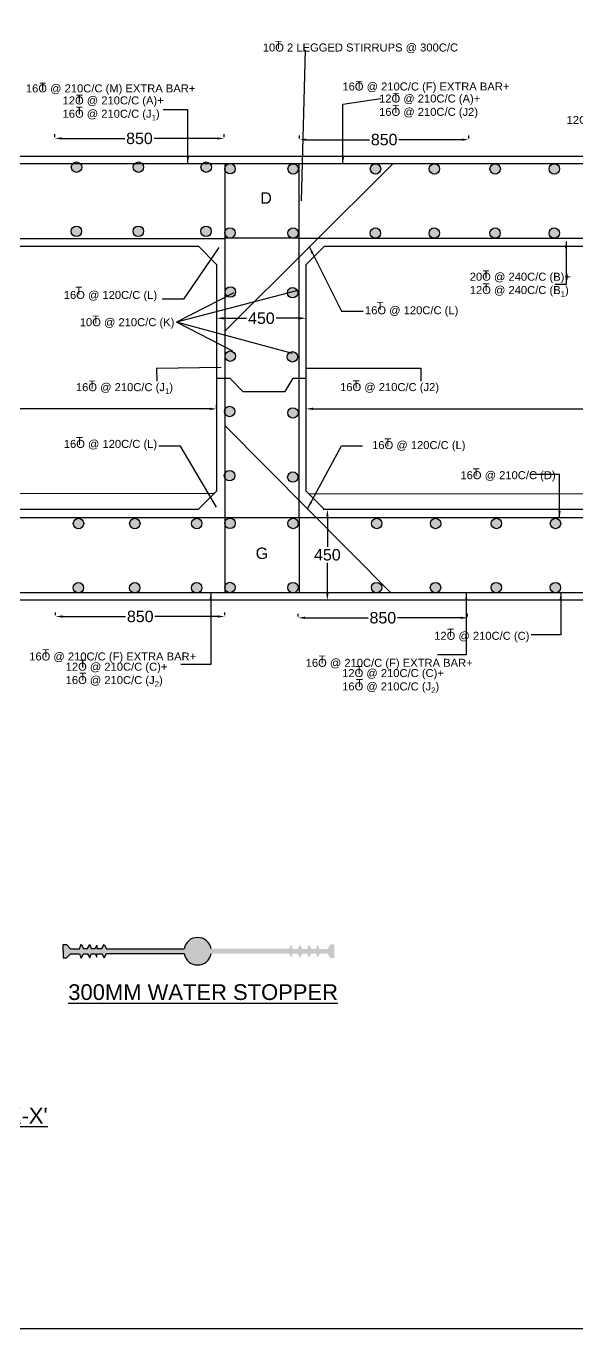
# Model space of a CAD drawing. Header units: metres. Extents: x 450 to 1759, y 456 to 572.
# Drawn here: x 1652 to 1676.1, y 456.3 to 513.3 of the extents above; entities that cross this region are included whole.
import ezdxf

# ---------------------------------------------------------------- set-up
doc = ezdxf.new("R2010")
doc.units = ezdxf.units.M
doc.header["$MEASUREMENT"] = 0
for name, color, linetype in [('DIMENSION', 255, 'Continuous'), ('DRAWING', 7, 'Continuous'), ('TEXT', 255, 'Continuous')]:
    doc.layers.add(name, color=color, linetype=linetype)
doc.styles.get("Standard").update_dxf_attribs({"font": 'arial.ttf'})
doc.dimstyles.get("Standard").update_dxf_attribs({"dimtxt": 0.5, "dimasz": 0.3, "dimexe": 0.18, "dimexo": 0.0625, "dimgap": 0.09, "dimtad": 0, "dimtih": 1, "dimtoh": 1, "dimdec": 4, "dimzin": 0, "dimdsep": 46, "dimtxsty": 'Standard', "dimcen": 0.09, "dimadec": 0, "dimazin": 0, "dimtfac": 1, "dimtdec": 4, "dimtofl": 0, "dimtmove": 0, "dimatfit": 3, "dimfxl": 1, "dimtolj": 1, "dimtzin": 0, "dimarcsym": 0})

# ---------------------------------------------------------------- blocks, each defined once
blk = doc.blocks.new('*D131')
at = {"layer": 'Defpoints', "color": 0, "ltscale": 0.1, "transparency": 16777216}
for p in [(1664.247, 496.587), (1690.425, 496.587), (1690.425, 496.587)]:
    blk.add_point(p, dxfattribs=at)
at = {"layer": 'DIMENSION', "color": 0, "lineweight": -2, "ltscale": 0.1, "transparency": 16777216}
for p, q in [((1664.247, 496.649), (1664.247, 496.767)), ((1664.547, 496.587), (1676.501, 496.587)), ((1690.125, 496.587), (1678.172, 496.587)), ((1690.425, 496.649), (1690.425, 496.767))]:
    blk.add_line(p, q, dxfattribs=at)
at = {"layer": 'DIMENSION', "color": 0, "ltscale": 0.1, "transparency": 16777216}
for points in [[(1664.547, 496.637), (1664.547, 496.537), (1664.247, 496.587)], [(1690.125, 496.637), (1690.125, 496.537), (1690.425, 496.587)]]:
    blk.add_solid(points, dxfattribs=at)
at = {"layer": 'DIMENSION', "color": 0, "ltscale": 0.1, "transparency": 16777216, "insert": (1677.336, 496.587), "char_height": 0.5, "attachment_point": 5}
blk.add_mtext('\\A1;3000', dxfattribs=at)
blk = doc.blocks.new('*D118')
at = {"layer": 'Defpoints', "color": 0, "ltscale": 0.1, "transparency": 16777216}
for p in [(1663.961, 508.35), (1671.36, 508.358), (1671.36, 508.35)]:
    blk.add_point(p, dxfattribs=at)
at = {"layer": 'DIMENSION', "color": 0, "lineweight": -2, "ltscale": 0.1, "transparency": 16777216}
for p, q in [((1663.961, 508.412), (1663.961, 508.538)), ((1664.261, 508.358), (1667.019, 508.358)), ((1671.06, 508.358), (1668.302, 508.358)), ((1671.36, 508.412), (1671.36, 508.538))]:
    blk.add_line(p, q, dxfattribs=at)
at = {"layer": 'DIMENSION', "color": 0, "ltscale": 0.1, "transparency": 16777216}
for points in [[(1664.261, 508.408), (1664.261, 508.308), (1663.961, 508.358)], [(1671.06, 508.408), (1671.06, 508.308), (1671.36, 508.358)]]:
    blk.add_solid(points, dxfattribs=at)
at = {"layer": 'DIMENSION', "color": 0, "ltscale": 0.1, "transparency": 16777216, "insert": (1667.661, 508.358), "char_height": 0.5, "attachment_point": 5}
blk.add_mtext('\\A1;850', dxfattribs=at)
blk = doc.blocks.new('*D120')
at = {"layer": 'Defpoints', "color": 0, "ltscale": 0.1, "transparency": 16777216}
for p in [(1663.904, 487.44), (1671.302, 487.448), (1671.302, 487.44)]:
    blk.add_point(p, dxfattribs=at)
at = {"layer": 'DIMENSION', "color": 0, "lineweight": -2, "ltscale": 0.1, "transparency": 16777216}
for p, q in [((1663.904, 487.502), (1663.904, 487.628)), ((1664.204, 487.448), (1666.961, 487.448)), ((1671.002, 487.448), (1668.245, 487.448)), ((1671.302, 487.502), (1671.302, 487.628))]:
    blk.add_line(p, q, dxfattribs=at)
at = {"layer": 'DIMENSION', "color": 0, "ltscale": 0.1, "transparency": 16777216}
for points in [[(1664.204, 487.498), (1664.204, 487.398), (1663.904, 487.448)], [(1671.002, 487.498), (1671.002, 487.398), (1671.302, 487.448)]]:
    blk.add_solid(points, dxfattribs=at)
at = {"layer": 'DIMENSION', "color": 0, "ltscale": 0.1, "transparency": 16777216, "insert": (1667.603, 487.448), "char_height": 0.5, "attachment_point": 5}
blk.add_mtext('\\A1;850', dxfattribs=at)
blk = doc.blocks.new('*D126')
at = {"layer": 'Defpoints', "color": 0, "ltscale": 0.1, "transparency": 16777216}
for p in [(1634.157, 496.584), (1660.335, 496.584), (1660.335, 496.584)]:
    blk.add_point(p, dxfattribs=at)
at = {"layer": 'DIMENSION', "color": 0, "lineweight": -2, "ltscale": 0.1, "transparency": 16777216}
for p, q in [((1634.157, 496.646), (1634.157, 496.764)), ((1634.457, 496.584), (1646.41, 496.584)), ((1660.035, 496.584), (1648.081, 496.584)), ((1660.335, 496.646), (1660.335, 496.764))]:
    blk.add_line(p, q, dxfattribs=at)
at = {"layer": 'DIMENSION', "color": 0, "ltscale": 0.1, "transparency": 16777216}
for points in [[(1634.457, 496.634), (1634.457, 496.534), (1634.157, 496.584)], [(1660.035, 496.634), (1660.035, 496.534), (1660.335, 496.584)]]:
    blk.add_solid(points, dxfattribs=at)
at = {"layer": 'DIMENSION', "color": 0, "ltscale": 0.1, "transparency": 16777216, "insert": (1647.246, 496.584), "char_height": 0.5, "attachment_point": 5}
blk.add_mtext('\\A1;3000', dxfattribs=at)
blk = doc.blocks.new('*D100')
at = {"layer": 'Defpoints', "color": 0, "ltscale": 0.1, "transparency": 16777216}
for p in [(1653.259, 508.403), (1660.658, 508.412), (1660.658, 508.403)]:
    blk.add_point(p, dxfattribs=at)
at = {"layer": 'DIMENSION', "color": 0, "lineweight": -2, "ltscale": 0.1, "transparency": 16777216}
for p, q in [((1653.259, 508.466), (1653.259, 508.592)), ((1653.559, 508.412), (1656.317, 508.412)), ((1660.358, 508.412), (1657.6, 508.412)), ((1660.658, 508.466), (1660.658, 508.592))]:
    blk.add_line(p, q, dxfattribs=at)
at = {"layer": 'DIMENSION', "color": 0, "ltscale": 0.1, "transparency": 16777216}
for points in [[(1653.559, 508.462), (1653.559, 508.362), (1653.259, 508.412)], [(1660.358, 508.462), (1660.358, 508.362), (1660.658, 508.412)]]:
    blk.add_solid(points, dxfattribs=at)
at = {"layer": 'DIMENSION', "color": 0, "ltscale": 0.1, "transparency": 16777216, "insert": (1656.959, 508.412), "char_height": 0.5, "attachment_point": 5}
blk.add_mtext('\\A1;850', dxfattribs=at)
blk = doc.blocks.new('*D102')
at = {"layer": 'Defpoints', "color": 0, "ltscale": 0.1, "transparency": 16777216}
for p in [(1653.295, 487.496), (1660.693, 487.505), (1660.693, 487.496)]:
    blk.add_point(p, dxfattribs=at)
at = {"layer": 'DIMENSION', "color": 0, "lineweight": -2, "ltscale": 0.1, "transparency": 16777216}
for p, q in [((1653.295, 487.559), (1653.295, 487.685)), ((1653.595, 487.505), (1656.352, 487.505)), ((1660.393, 487.505), (1657.636, 487.505)), ((1660.693, 487.559), (1660.693, 487.685))]:
    blk.add_line(p, q, dxfattribs=at)
at = {"layer": 'DIMENSION', "color": 0, "ltscale": 0.1, "transparency": 16777216}
for points in [[(1653.595, 487.555), (1653.595, 487.455), (1653.295, 487.505)], [(1660.393, 487.555), (1660.393, 487.455), (1660.693, 487.505)]]:
    blk.add_solid(points, dxfattribs=at)
at = {"layer": 'DIMENSION', "color": 0, "ltscale": 0.1, "transparency": 16777216, "insert": (1656.994, 487.505), "char_height": 0.5, "attachment_point": 5}
blk.add_mtext('\\A1;850', dxfattribs=at)
blk = doc.blocks.new('*D103')
at = {"layer": 'Defpoints', "color": 0, "ltscale": 0.1, "transparency": 16777216}
for p in [(1660.335, 500.902), (1664.247, 500.548), (1664.247, 500.548)]:
    blk.add_point(p, dxfattribs=at)
at = {"layer": 'DIMENSION', "color": 0, "lineweight": -2, "ltscale": 0.1, "transparency": 16777216}
for p, q in [((1660.335, 500.84), (1660.335, 500.368)), ((1660.635, 500.548), (1661.639, 500.548)), ((1663.947, 500.548), (1662.943, 500.548)), ((1664.247, 500.611), (1664.247, 500.728))]:
    blk.add_line(p, q, dxfattribs=at)
at = {"layer": 'DIMENSION', "color": 0, "ltscale": 0.1, "transparency": 16777216}
for points in [[(1660.635, 500.598), (1660.635, 500.498), (1660.335, 500.548)], [(1663.947, 500.598), (1663.947, 500.498), (1664.247, 500.548)]]:
    blk.add_solid(points, dxfattribs=at)
at = {"layer": 'DIMENSION', "color": 0, "ltscale": 0.1, "transparency": 16777216, "insert": (1662.291, 500.548), "char_height": 0.5, "attachment_point": 5}
blk.add_mtext('\\A1;450', dxfattribs=at)
blk = doc.blocks.new('*D128')
at = {"layer": 'Defpoints', "color": 0, "ltscale": 0.1, "transparency": 16777216}
for p in [(1665.221, 492.183), (1665.177, 488.221), (1665.341, 488.221)]:
    blk.add_point(p, dxfattribs=at)
at = {"layer": 'DIMENSION', "color": 0, "lineweight": -2, "ltscale": 0.1, "transparency": 16777216}
for p, q in [((1665.159, 492.183), (1664.997, 492.183)), ((1665.177, 491.883), (1665.177, 490.547)), ((1665.177, 488.521), (1665.177, 489.857)), ((1665.278, 488.221), (1664.997, 488.221))]:
    blk.add_line(p, q, dxfattribs=at)
at = {"layer": 'DIMENSION', "color": 0, "ltscale": 0.1, "transparency": 16777216}
for points in [[(1665.127, 491.883), (1665.227, 491.883), (1665.177, 492.183)], [(1665.127, 488.521), (1665.227, 488.521), (1665.177, 488.221)]]:
    blk.add_solid(points, dxfattribs=at)
at = {"layer": 'DIMENSION', "color": 0, "ltscale": 0.1, "transparency": 16777216, "insert": (1665.177, 490.202), "char_height": 0.5, "attachment_point": 5}
blk.add_mtext('\\A1;450', dxfattribs=at)

msp = doc.modelspace()

# ---------------------------------------------------------------- hatches: boundary and pattern name
at = {"layer": 'DRAWING', "ltscale": 0.1}
h = msp.add_hatch(color=7, dxfattribs=at)
h.dxf.hatch_style = 1
h.paths.add_polyline_path([(1654.43618, 507.15563, 1), (1653.9808, 507.15563, 1)])
h.paths.add_polyline_path([(1653.97624, 504.34973, 1), (1654.43161, 504.34973, 1)])
h = msp.add_hatch(color=7, dxfattribs=at)
h.dxf.hatch_style = 1
h.paths.add_polyline_path([(1657.14344, 507.15563, 1), (1656.68806, 507.15563, 1)])
h.paths.add_polyline_path([(1656.6835, 504.34973, 1), (1657.13887, 504.34973, 1)])
h = msp.add_hatch(color=7, dxfattribs=at)
h.dxf.hatch_style = 1
h.paths.add_polyline_path([(1660.10625, 507.15563, 1), (1659.65088, 507.15563, 1)])
h.paths.add_polyline_path([(1659.64631, 504.34973, 1), (1660.10169, 504.34973, 1)])
h = msp.add_hatch(color=7, dxfattribs=at)
h.dxf.hatch_style = 1
h.paths.add_polyline_path([(1661.15026, 507.08496, 1), (1660.69489, 507.08496, 1)])
h.paths.add_polyline_path([(1660.69032, 504.27906, 1), (1661.14569, 504.27906, 1)])
h = msp.add_hatch(color=7, dxfattribs=at)
h.dxf.hatch_style = 1
h.paths.add_polyline_path([(1663.9095, 507.0796, 1), (1663.45413, 507.0796, 1)])
h.paths.add_polyline_path([(1663.44956, 504.2737, 1), (1663.90493, 504.2737, 1)])
h = msp.add_hatch(color=7, dxfattribs=at)
h.dxf.hatch_style = 1
h.paths.add_polyline_path([(1667.50836, 507.07953, 1), (1667.05298, 507.07953, 1)])
h.paths.add_polyline_path([(1667.04842, 504.27364, 1), (1667.50379, 504.27364, 1)])
h = msp.add_hatch(color=7, dxfattribs=at)
h.dxf.hatch_style = 1
h.paths.add_polyline_path([(1670.08445, 507.07953, 1), (1669.62908, 507.07953, 1)])
h.paths.add_polyline_path([(1669.62452, 504.27364, 1), (1670.07989, 504.27364, 1)])
h = msp.add_hatch(color=7, dxfattribs=at)
h.dxf.hatch_style = 1
h.paths.add_polyline_path([(1672.74179, 507.07953, 1), (1672.28641, 507.07953, 1)])
h.paths.add_polyline_path([(1672.28185, 504.27364, 1), (1672.73722, 504.27364, 1)])
h = msp.add_hatch(color=7, dxfattribs=at)
h.dxf.hatch_style = 1
h.paths.add_polyline_path([(1675.32905, 507.07953, 1), (1674.87368, 507.07953, 1)])
h.paths.add_polyline_path([(1674.86912, 504.27364, 1), (1675.32449, 504.27364, 1)])
h = msp.add_hatch(color=7, dxfattribs=at)
h.dxf.hatch_style = 1
h.paths.add_polyline_path([(1661.1621, 501.69593, 1), (1660.70673, 501.69593, 1)])
h.paths.add_polyline_path([(1660.70216, 498.89004, 1), (1661.15754, 498.89004, 1)])
h = msp.add_hatch(color=7, dxfattribs=at)
h.dxf.hatch_style = 1
h.paths.add_polyline_path([(1663.88284, 501.66599, 1), (1663.42747, 501.66599, 1)])
h.paths.add_polyline_path([(1663.42291, 498.8601, 1), (1663.87828, 498.8601, 1)])
h = msp.add_hatch(color=7, dxfattribs=at)
h.dxf.hatch_style = 1
h.paths.add_polyline_path([(1661.13113, 496.47082, 1), (1660.67576, 496.47082, 1)])
h.paths.add_polyline_path([(1660.67119, 493.66492, 1), (1661.12656, 493.66492, 1)])
h = msp.add_hatch(color=7, dxfattribs=at)
h.dxf.hatch_style = 1
h.paths.add_polyline_path([(1663.8987, 496.40704, 1), (1663.44332, 496.40704, 1)])
h.paths.add_polyline_path([(1663.43876, 493.60114, 1), (1663.89413, 493.60114, 1)])
h = msp.add_hatch(color=7, dxfattribs=at)
h.dxf.hatch_style = 1
h.paths.add_polyline_path([(1654.52055, 491.57085, 1), (1654.06517, 491.57085, 1)])
h.paths.add_polyline_path([(1654.06061, 488.76496, 1), (1654.51598, 488.76496, 1)])
h = msp.add_hatch(color=7, dxfattribs=at)
h.dxf.hatch_style = 1
h.paths.add_polyline_path([(1656.98618, 491.57085, 1), (1656.53081, 491.57085, 1)])
h.paths.add_polyline_path([(1656.52625, 488.76496, 1), (1656.98162, 488.76496, 1)])
h = msp.add_hatch(color=7, dxfattribs=at)
h.dxf.hatch_style = 1
h.paths.add_polyline_path([(1659.69344, 491.57085, 1), (1659.23807, 491.57085, 1)])
h.paths.add_polyline_path([(1659.23351, 488.76496, 1), (1659.68888, 488.76496, 1)])
h = msp.add_hatch(color=7, dxfattribs=at)
h.dxf.hatch_style = 1
h.paths.add_polyline_path([(1661.14623, 491.57955, 1), (1660.69085, 491.57955, 1)])
h.paths.add_polyline_path([(1660.68629, 488.77365, 1), (1661.14166, 488.77365, 1)])
h = msp.add_hatch(color=7, dxfattribs=at)
h.dxf.hatch_style = 1
h.paths.add_polyline_path([(1663.90547, 491.57419, 1), (1663.4501, 491.57419, 1)])
h.paths.add_polyline_path([(1663.44553, 488.76829, 1), (1663.9009, 488.76829, 1)])
h = msp.add_hatch(color=7, dxfattribs=at)
h.dxf.hatch_style = 1
h.paths.add_polyline_path([(1667.56147, 491.57412, 1), (1667.1061, 491.57412, 1)])
h.paths.add_polyline_path([(1667.10153, 488.76823, 1), (1667.55691, 488.76823, 1)])
h = msp.add_hatch(color=7, dxfattribs=at)
h.dxf.hatch_style = 1
h.paths.add_polyline_path([(1670.13757, 491.57412, 1), (1669.6822, 491.57412, 1)])
h.paths.add_polyline_path([(1669.67763, 488.76823, 1), (1670.133, 488.76823, 1)])
h = msp.add_hatch(color=7, dxfattribs=at)
h.dxf.hatch_style = 1
h.paths.add_polyline_path([(1672.7949, 491.57412, 1), (1672.33953, 491.57412, 1)])
h.paths.add_polyline_path([(1672.33496, 488.76823, 1), (1672.79034, 488.76823, 1)])
h = msp.add_hatch(color=7, dxfattribs=at)
h.dxf.hatch_style = 1
h.paths.add_polyline_path([(1675.38217, 491.57412, 1), (1674.9268, 491.57412, 1)])
h.paths.add_polyline_path([(1674.92223, 488.76823, 1), (1675.3776, 488.76823, 1)])
at = {"layer": 'TEXT', "ltscale": 0.1}
h = msp.add_hatch(color=7, dxfattribs=at)
h.dxf.hatch_style = 1
h.paths.add_polyline_path([(1658.90891, 472.97237), (1655.515, 472.97237), (1655.413, 473.15928), (1655.31096, 472.98086), (1655.09414, 472.98086), (1655.09414, 473.12954), (1655.01763, 472.98936), (1654.85183, 472.98936), (1654.78381, 473.15928), (1654.69455, 472.98511), (1654.51174, 472.98511), (1654.40971, 473.17203), (1654.33746, 472.97661), (1653.93783, 472.97661), (1653.76777, 473.15928), (1653.61901, 473.15928), (1653.61901, 472.86809), (1665.47936, 472.86809), (1665.47936, 473.1717), (1665.29963, 473.1717), (1665.19694, 472.96829), (1664.84046, 472.96829), (1664.75092, 473.15157), (1664.68265, 472.96829), (1664.47793, 472.96829), (1664.36274, 473.1601), (1664.30303, 472.96829), (1664.08552, 472.96829), (1663.96607, 473.16862), (1663.88506, 472.96829), (1663.66751, 472.96829), (1663.59928, 473.16435), (1663.50118, 472.97237), (1660.09428, 472.97237, 0.83942348)])
h.paths.add_polyline_path([(1660.09428, 472.76382), (1663.50118, 472.76382), (1663.59928, 472.57183), (1663.66751, 472.76789), (1663.88506, 472.76789), (1663.96607, 472.56756), (1664.08552, 472.76789), (1664.30303, 472.76789), (1664.36274, 472.57608), (1664.47793, 472.76789), (1664.68265, 472.76789), (1664.75092, 472.58461), (1664.84046, 472.76789), (1665.19694, 472.76789), (1665.29963, 472.56448), (1665.47936, 472.56448), (1665.47936, 472.86809), (1653.61901, 472.86809), (1653.61901, 472.5769), (1653.76777, 472.5769), (1653.93783, 472.75957), (1654.33746, 472.75957), (1654.40971, 472.56415), (1654.51174, 472.75107), (1654.69455, 472.75107), (1654.78381, 472.5769), (1654.85183, 472.74682), (1655.01763, 472.74682), (1655.09414, 472.60664), (1655.09414, 472.75532), (1655.31096, 472.75532), (1655.413, 472.5769), (1655.515, 472.76382), (1658.90891, 472.76382, 0.83942348)])

# ---------------------------------------------------------------- linework, layer by layer
at = {"layer": 'DRAWING', "ltscale": 0.1}
for points in [[(1560.28366, 553.19155), (1758.6676, 553.19155), (1758.6676, 456.34933), (1560.28366, 456.34933)], [(1570.20263, 507.64135), (1694.52193, 507.64135), (1694.51688, 488.2212), (1570.19759, 488.2212)], [(1570.5233, 507.32061), (1694.20109, 507.32061), (1694.19621, 488.54194), (1570.51842, 488.54194)], [(1633.85362, 504.04324), (1660.68623, 504.04324), (1660.68623, 491.81435), (1633.85362, 491.81435)], [(1634.96467, 503.70025), (1659.53466, 503.70025), (1660.33466, 502.89214), (1660.33466, 492.97946), (1659.52655, 492.17946), (1634.95656, 492.17946), (1634.15656, 492.98757), (1634.15656, 502.90025)], [(1663.9444, 504.04651), (1690.77701, 504.04651), (1690.77701, 491.81761), (1663.9444, 491.81761)], [(1665.05545, 503.70352), (1689.62544, 503.70352), (1690.42544, 502.89541), (1690.42544, 492.98273), (1689.61733, 492.18273), (1665.04734, 492.18273), (1664.24734, 492.99084), (1664.24734, 502.90352)]]:
    msp.add_lwpolyline(points, close=True, dxfattribs=at)
for points in [[(1664.0522, 505.68519), (1664.21477, 512.27701)], [(1660.68623, 507.32061), (1660.68623, 507.32061), (1660.68623, 488.54194)], [(1660.6892, 499.98172), (1668.07217, 507.32387)], [(1663.9444, 504.04651), (1663.9444, 507.32061)], [(1663.9444, 504.04651), (1660.69026, 504.04736)], [(1660.4276, 503.64739), (1658.89011, 501.38729), (1657.95206, 501.38729)], [(1663.83143, 501.74374), (1658.57301, 500.37068)], [(1661.08333, 501.66454), (1658.57301, 500.37068)], [(1663.64645, 499.01081), (1658.57301, 500.37068)], [(1661.04367, 499.10325), (1658.57301, 500.37068)], [(1660.53103, 498.39967), (1657.71173, 498.35813), (1657.72007, 497.79263)], [(1664.24734, 498.3614), (1669.26177, 498.3614), (1669.2701, 497.7959)], [(1660.36792, 497.93454), (1660.91834, 497.93454), (1661.47786, 497.34465), (1663.32847, 497.34465), (1663.67891, 497.9283), (1664.24734, 497.9283)], [(1660.68813, 495.85565), (1667.95313, 488.54521)], [(1660.32472, 492.28485), (1658.75675, 494.95513), (1657.80234, 494.95513)], [(1634.27795, 492.86495), (1660.25235, 492.89798)], [(1664.36873, 492.86822), (1690.34313, 492.90125)], [(1663.9444, 491.81761), (1660.68708, 491.81846)], [(1663.9444, 491.81761), (1663.9444, 488.54521)], [(1663.94037, 488.5411), (1660.68623, 488.54194)], [(1653.61901, 472.86809), (1653.61901, 473.15928), (1653.76777, 473.15928), (1653.93783, 472.97661), (1654.33746, 472.97661), (1654.40971, 473.17203), (1654.51174, 472.98511), (1654.69455, 472.98511), (1654.78381, 473.15928), (1654.85183, 472.98936), (1655.01763, 472.98936), (1655.09414, 473.12954), (1655.09414, 472.98086), (1655.31096, 472.98086), (1655.413, 473.15928), (1655.515, 472.97237), (1658.90891, 472.97237)], [(1653.61901, 472.86809), (1653.61901, 472.5769), (1653.76777, 472.5769), (1653.93783, 472.75957), (1654.33746, 472.75957), (1654.40971, 472.56415), (1654.51174, 472.75107), (1654.69455, 472.75107), (1654.78381, 472.5769), (1654.85183, 472.74682), (1655.01763, 472.74682), (1655.09414, 472.60664), (1655.09414, 472.75532), (1655.31096, 472.75532), (1655.413, 472.5769), (1655.515, 472.76382), (1658.90891, 472.76382)]]:
    msp.add_lwpolyline(points, dxfattribs=at)
for centre in [(1654.20849, 507.15563), (1656.91575, 507.15563), (1659.87857, 507.15563), (1660.92257, 507.08496), (1663.68181, 507.0796), (1667.28067, 507.07953), (1669.85677, 507.07953), (1672.5141, 507.07953), (1675.10137, 507.07953), (1654.20393, 504.34973), (1656.91119, 504.34973), (1659.874, 504.34973), (1660.91801, 504.27906), (1663.67725, 504.2737), (1667.2761, 504.27364), (1669.8522, 504.27364), (1672.50953, 504.27364), (1675.0968, 504.27364), (1660.93442, 501.69593), (1663.65516, 501.66599), (1660.92985, 498.89004), (1663.65059, 498.8601), (1660.90344, 496.47082), (1663.67101, 496.40704), (1660.89888, 493.66492), (1663.66644, 493.60114), (1654.29286, 491.57085), (1656.7585, 491.57085), (1659.46576, 491.57085), (1660.91854, 491.57955), (1663.67778, 491.57419), (1667.33379, 491.57412), (1669.90988, 491.57412), (1672.56722, 491.57412), (1675.15448, 491.57412), (1654.2883, 488.76496), (1656.75393, 488.76496), (1659.46119, 488.76496), (1660.91398, 488.77365), (1663.67322, 488.76829), (1667.32922, 488.76823), (1669.90532, 488.76823), (1672.56265, 488.76823), (1675.14992, 488.76823)]:
    msp.add_circle(centre, 0.22769, dxfattribs=at)
for start, end in [(9.978226, 170.021774), (189.978226, 350.021774)]:
    msp.add_arc((1659.50159, 472.86809), 0.60179, start, end, dxfattribs=at)

# ---------------------------------------------------------------- texts
at = {"layer": 'DIMENSION', "attachment_point": 1}
for s, insert, char_height, width in [('10O 2 LEGGED STIRRUPS @ 300C/C  ', (1662.35293, 512.5635), 0.35, 9.8799394), ('T', (1662.89103, 512.67834), 0.35, 0.2496794), ('\\A1;16O @ 210C/C (M) EXTRA BAR+', (1651.99427, 510.77631), 0.35, 7.8581119), ('T', (1652.5778, 510.84683), 0.35, 6.1085956), ('\\A1;16O @ 210C/C (F) EXTRA BAR+', (1665.83465, 510.85884), 0.35, 7.8581119), ('T', (1666.41818, 510.92937), 0.35, 6.1085956), ('\\A1;12O @ 210C/C (A)+\\P16O @ 210C/C (J{\\H0.7x;\\S^ 1;})', (1653.59829, 510.25004), 0.35, 6.1085956), ('T', (1654.18182, 510.32057), 0.35, 6.1085956), ('\\A1;12O @ 210C/C (A)+\\P16O @ 210C/C (J2)', (1667.43867, 510.33258), 0.35, 6.1085956), ('T', (1668.0222, 510.40311), 0.35, 6.1085956), ('T', (1654.18167, 509.79833), 0.35, 6.1085956), ('T', (1668.02206, 509.88087), 0.35, 6.1085956), ('12O @ 210C/C (A)', (1675.63982, 509.3962), 0.35, 6.1085956), ('D', (1662.24631, 506.0571), 0.5, 0.7758985), ('\\A1;20O @ 240C/C (B)+\\P12O @ 240C/C (B{\\H0.7x;\\S^ 1;})', (1671.40477, 502.54013), 0.35, 6.1085956), ('T', (1671.96486, 502.63735), 0.35, 0.2496794), ('T', (1671.97758, 502.07113), 0.35, 0.2496794), ('\\A1;16O @ 120C/C (L)', (1653.64876, 501.74044), 0.35, 6.1085956), ('T', (1654.16332, 501.93111), 0.35, 0.2496794), ('\\A1;16O @ 120C/C (L)', (1666.82138, 501.07242), 0.35, 6.1085956), ('T', (1667.33594, 501.26309), 0.35, 0.2496794), ('\\A1;10O @ 210C/C (K)', (1654.34976, 500.55117), 0.35, 6.1085956), ('T', (1654.90471, 500.66739), 0.35, 0.2496794), ('\\A1;16O @ 210C/C (J{\\H0.7x;\\S^ 1;})', (1654.18165, 497.70981), 0.35, 6.1085956), ('T', (1654.7366, 497.82603), 0.35, 0.2496794), ('\\A1;16O @ 210C/C (J2)', (1665.73168, 497.71308), 0.35, 6.1085956), ('T', (1666.28664, 497.8293), 0.35, 0.2496794), ('\\A1;16O @ 120C/C (L)', (1653.65017, 495.22858), 0.35, 6.1085956), ('T', (1654.19485, 495.34911), 0.35, 0.2496794), ('\\A1;16O @ 120C/C (L)', (1667.13357, 495.17667), 0.35, 6.1085956), ('T', (1667.67826, 495.29719), 0.35, 0.2496794), ('\\A1;16O @ 210C/C (D)', (1670.99587, 493.86037), 0.35, 6.1085956), ('T', (1671.54055, 493.9809), 0.35, 0.2496794), ('G', (1662.0422, 490.52), 0.5, 0.7758985), ('12O @ 210C/C (C)', (1669.84851, 486.83619), 0.35, 6.1085956), ('T', (1670.41465, 486.96999), 0.35, 0.2496794), ('T', (1652.71054, 486.0742), 0.35, 6.1085956), ('\\A1;16O @ 210C/C (F) EXTRA BAR+', (1652.13716, 485.93331), 0.35, 7.8581119), ('\\A1;12O @ 210C/C (C)+\\P16O @ 210C/C (J{\\H0.7x;\\S^ 2;})', (1653.7323, 485.48468), 0.35, 6.1085956), ('T', (1654.32763, 485.61389), 0.35, 0.2496794), ('\\A1;16O @ 210C/C (F) EXTRA BAR+', (1664.2273, 485.65505), 0.35, 7.8581119), ('T', (1664.80067, 485.79594), 0.35, 6.1085956), ('T', (1654.34035, 485.04768), 0.35, 0.2496794), ('\\A1;12O @ 210C/C (C)+\\P16O @ 210C/C (J{\\H0.7x;\\S^ 2;})', (1665.82243, 485.20642), 0.35, 6.1085956), ('T', (1666.41776, 485.33563), 0.35, 0.2496794), ('T', (1666.43048, 484.76942), 0.35, 0.2496794)]:
    msp.add_mtext(s, dxfattribs=dict(at, insert=insert, char_height=char_height, width=width))
at = {"layer": 'TEXT'}
for s, p in [('%%U300MM WATER STOPPER', (1653.84744, 470.73536)), ("%%USECTION AT 'X-X'", (1644.94974, 465.3336))]:
    msp.add_text(s, height=0.6875, dxfattribs=at).set_placement(p)

# ---------------------------------------------------------------- dimensions: what is measured, and where the dimension line sits
at = {"layer": 'DIMENSION', "ltscale": 0.1}
for base, p1, p2, text, picture, middle in [((1660.65774, 508.41191), (1653.25942, 508.40343), (1660.65774, 508.40343), '850', '*D100', (1656.95858, 508.41191)), ((1671.35981, 508.35842), (1663.96149, 508.34995), (1671.35981, 508.34995), '850', '*D118', (1667.66065, 508.35842)), ((1664.24734, 500.54833), (1660.33466, 500.90246), (1664.24734, 500.54833), '450', '*D103', (1662.291, 500.54833)), ((1660.33466, 496.58351), (1634.15656, 496.58351), (1660.33466, 496.58351), '3000', '*D126', (1647.24561, 496.58351)), ((1690.42544, 496.58678), (1664.24734, 496.58678), (1690.42544, 496.58678), '3000', '*D131', (1677.33639, 496.58678)), ((1660.693, 487.50464), (1653.29467, 487.49617), (1660.693, 487.49617), '850', '*D102', (1656.99384, 487.50464)), ((1671.30193, 487.44839), (1663.90361, 487.43992), (1671.30193, 487.43992), '850', '*D120', (1667.60277, 487.44839))]:
    dim = msp.add_linear_dim(base=base, p1=p1, p2=p2, text=text, dimstyle='Standard', dxfattribs=at)
    dim.commit()
    dim.dimension.update_dxf_attribs({"geometry": picture, "text_midpoint": middle})
dim = msp.add_linear_dim(base=(1665.17708, 488.2212), p1=(1665.22115, 492.18273), p2=(1665.34078, 488.2212), angle=90, text='450', dimstyle='Standard', dxfattribs=at)
dim.commit()
dim.dimension.update_dxf_attribs({"geometry": '*D128', "text_midpoint": (1665.17708, 490.20196)})

# ---------------------------------------------------------------- leaders
at = {"layer": 'DRAWING', "ltscale": 0.1}
for points in [[(1665.8587, 507.3049), (1665.8587, 509.91334), (1667.51714, 510.15315)], [(1659.07905, 507.32061), (1659.07905, 509.66528), (1657.9999, 509.66528)], [(1675.61542, 503.904), (1675.61542, 502.02419), (1675.1214, 502.02419)], [(1664.39436, 503.65964), (1665.78897, 500.85103), (1666.74248, 500.85103)], [(1664.32508, 492.2475), (1665.80093, 494.96573), (1666.71975, 494.96573)], [(1675.32878, 491.81761), (1675.32878, 493.71362), (1674.06414, 493.71362)], [(1660.07712, 488.54194), (1660.07712, 485.40656), (1658.76403, 485.40656)], [(1671.24935, 488.54146), (1671.24935, 485.8354), (1669.98838, 485.8354)], [(1675.38282, 488.54521), (1675.38282, 486.70241), (1674.08389, 486.70241)]]:
    msp.add_leader(points, dimstyle='Standard', override={"dimgap": 0.09, "dimtad": 0}, dxfattribs=at)

doc.saveas('drawing.dxf')
